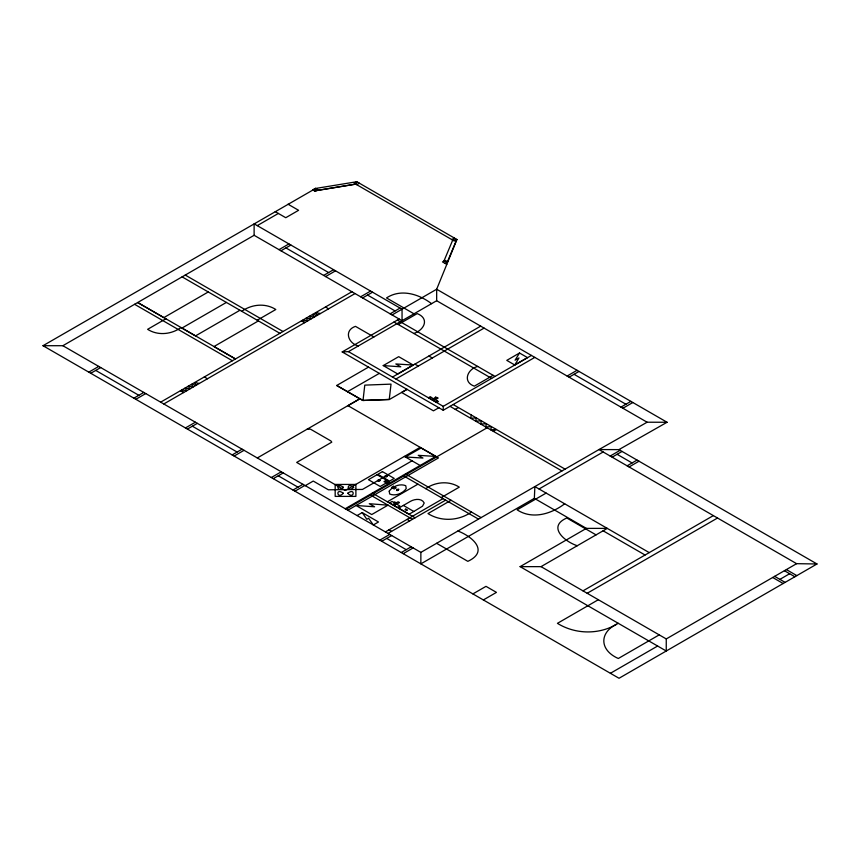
<?xml version="1.0" encoding="UTF-8"?>
<svg xmlns="http://www.w3.org/2000/svg" width="860" height="860" viewBox="0 0 860 860"><rect width="100%" height="100%" fill="white"/><g stroke="black" fill="none" stroke-linecap="round" stroke-linejoin="round"><path stroke-width="1.29" d="M392.074 314.943L436.665 289.239L667.059 422.26L647.107 422.217L598.968 449.565L420.862 552.389L420.862 563.87L534.35 498.348L534.866 486.577L649.246 552.614M399.18 319.038L342.194 351.933L443.222 410.263L443.233 406.339L531.415 355.427M363.017 400.459L364.78 385.129L391.02 384.13L389.257 399.448L363.017 400.459L360.007 398.728L347.977 405.673M471.323 415.014L470.689 418.272L476.332 417.906L475.709 421.174L481.353 420.809L480.729 424.066L486.373 423.7L485.739 426.969L491.393 426.603L490.759 429.86L496.413 429.495L493.274 431.312M456.918 239.51L454.306 241.026L354.212 183.234L356.825 181.729L355.739 184.115L316.276 190.565L315.276 188.512L356.825 181.729L456.918 239.51L436.665 289.239L436.665 300.721L647.107 422.217M514.774 364.995L518.978 357.943L515.086 360.19L519.526 353.008L527.524 357.631L514.774 364.995L506.776 360.372L519.526 353.008M433.021 400.287L437.654 398.449L437.869 397.718L435.504 397.212L432.311 399.889M618.308 623.339C598.99 631.788 599.001 650.031 618.318 658.491L659.212 634.874M413.821 511.474L422.507 506.196L424.216 503.003C421.755 497.951 414.509 498.972 410.403 501.38L398.664 508.152L409.123 514.194L413.821 511.474L403.372 505.433M817 563.977L796.607 563.676L598.968 449.565L618.92 449.619L817 563.977L619.028 678.271L43 345.709L315.642 188.447M315.373 191.307L317.985 189.802L315.459 188.34L312.846 189.856L315.373 191.307L313.029 189.952M257.258 225.632L278.361 213.441M43 345.709L62.877 345.709L254.119 235.296L402.05 320.694L402.05 309.224L254.119 223.815L254.119 235.296M356.739 184.696L359.351 183.18M279.005 249.658L288.938 243.917M208.26 291.97L163.83 317.619L137.686 302.526L235.522 358.932M280.962 250.787L290.906 245.057M165.926 318.759L147.619 329.326C157.885 335.905 171.398 334.475 181.084 327.51M88.806 372.154L98.749 366.414M90.773 373.283L100.706 367.553M226.384 302.43L181.954 328.079L195.51 335.905L239.94 310.256M241.767 311.309C251.625 304.236 265.364 302.806 275.802 309.503L257.215 320.232M323.639 275.426L333.583 269.696M325.607 276.565L335.54 270.825M258.398 320.909L213.968 346.558L235.457 358.975M133.87 398.169L143.803 392.429M135.826 399.298L145.77 393.568M160.648 402.158L351.901 291.744M163.787 403.974L355.04 293.561M451.779 239.564L454.392 238.059M360.652 296.797L370.596 291.067M362.619 297.936L372.552 292.196M444.996 263.364L447.608 261.859L445.082 260.397L442.47 261.902L446.791 264.375M185.448 427.947L195.381 422.206M187.405 429.075L197.338 423.346M390.117 313.814L400.05 308.073M342.194 351.933L348.472 351.632L436.665 300.721M398.298 324.51L417.207 313.588C429.935 318.673 424.098 330.143 413.81 333.465M406.984 389.344L389.408 399.491L362.823 400.459L336.712 385.484L368.499 367.123M383.238 365.586L398.696 356.663L413.208 365.048L397.761 373.971L383.238 365.586L400.771 366.812L395.826 363.963L413.208 365.048M232.157 454.918L242.09 449.178M234.113 456.047L244.057 450.307M347.462 391.687L379.335 373.369M392.504 377.056L480.697 326.133M257.301 457.961L359.856 398.75L336.712 385.484M395.901 379.013L484.094 328.101M407.017 389.365L401.631 392.472L433.451 410.844L438.847 407.737M271.33 477.536L281.274 471.796M273.286 478.665L283.23 472.925M477.741 366.446C467.517 368.854 462.175 381.99 474.344 386.161L493.113 375.325M429.377 398.191L431 397.288M435.945 401.986L437.536 401.061M292.991 490.039L302.935 484.309M294.958 491.167L304.892 485.438M305.279 485.663L313.244 481.062L328.38 489.802L362.479 489.437L412.037 460.82M443.222 410.263L534.823 357.384M455.252 409.36L458.391 407.554M307.041 429.248L310.46 429.151L330.95 440.976L331.767 442.169L296.689 462.433L345.29 490.49L420.099 447.361L435.784 456.413L418.239 455.338L422.948 458.058L405.372 456.972L421.142 447.963M567.127 376.035L577.06 370.294M569.083 377.175L579.027 371.434M345.225 508.722L435.837 456.402M346.075 509.206L487.136 427.764M347.838 510.227L438.46 457.918L347.924 405.64M357.072 515.559L362.21 512.592L378.475 521.988L373.337 524.955L368.585 518.268L366.833 519.279L362.232 512.614M387.419 501.767L417.938 484.148M425.721 488.641C435.493 481.74 449.038 480.589 459.294 487.136L441.202 497.585M385.398 531.91L443.029 498.639M388.01 533.426L445.641 500.144M379.798 540.155L389.731 534.415M451.059 500.251L427.99 513.571C441.234 521.977 458.756 520.88 471.506 512.055M381.754 541.284L391.698 535.554M620.952 407.113L630.885 401.373M622.909 408.242L632.853 402.512M401.244 552.539L411.188 546.809M403.211 553.668L413.144 547.938M539.048 488.985L603.15 451.984M546.132 493.081L517.129 509.829C532.222 519.838 551.357 513.979 564.687 503.788M610.17 456.047L620.114 450.307M612.137 457.176L622.07 451.435M627.112 465.819L637.056 460.089M629.079 466.958L639.012 461.218M472.903 593.905L485.997 586.348L496.446 592.379L483.352 599.947M520.117 566.643L586.38 528.384L607.3 528.384L541.037 566.643L520.117 566.643L666.253 651.009L666.253 638.937L541.037 566.643M582.994 590.863L713.349 515.602M587.176 593.282L717.53 518.021M598.323 599.721L557.43 623.339C575.179 634.347 598.42 634.874 616.523 624.371M666.253 638.937L796.607 563.676M610.407 673.294L657.62 646.032M779.891 579.371L789.652 573.728M618.92 449.619L667.059 422.26M316.684 190.554L355.739 184.115M320.436 313.535L315.717 312.631L317.265 315.362L312.546 314.459L314.094 317.19L309.374 316.297L310.922 319.028L306.203 318.125L307.751 320.855L303.032 319.963L304.58 322.683L301.441 320.877M199.337 383.452L194.618 382.55L196.177 385.269L191.468 384.366L193.027 387.086L188.308 386.194L189.877 388.913L185.158 388.01L186.717 390.73L182.008 389.827L183.567 392.558L180.428 390.741M288.057 204.218L298.592 210.302L285.756 217.709L275.221 211.635M574.05 374.304L625.919 404.243M431.548 303.677C418.927 294.034 400.814 288.455 386.516 297.936L413.993 313.803M285.939 247.927L328.606 272.566M367.585 295.066L395.084 310.944M397.395 320.06L495.037 376.433M393.998 322.027L491.63 378.389M617.104 454.306L632.089 462.959M428.914 356.029L432.311 357.996M786.373 569.578L796.833 575.62M784.417 570.717L794.876 576.748M325.478 306.998L328.617 308.815M373.863 336.969L355.481 326.359C343.613 330.358 348.149 343.43 358.362 345.924M414.907 364.124L418.304 366.081M774.656 576.351L785.115 582.381M772.699 577.479L783.159 583.521M453.166 404.533L565.074 469.141M437.589 398.47L435.472 397.245L437.6 398.449M450.027 406.339L561.935 470.947M434.397 398.675L435.106 399.083M433.902 398.965L430.108 396.772L428.517 397.696L436.783 402.469L438.374 401.545L434.612 399.373M348.472 351.632L443.233 406.339M185.244 275.06L283.026 331.508M182.105 276.866L279.887 333.315M603.107 530.803L645.064 555.022M534.35 498.348L586.38 528.384M596.055 534.877L566.804 517.989C546.863 526.696 564.805 541.757 577.264 545.724M404.404 456.413L420.099 465.475M134.601 304.3L232.383 360.748M405.469 473.935L481.116 517.612M402.856 475.451L478.504 519.117M204.314 376.949L207.453 378.765M457.918 531.007C472.226 536.447 489.523 551.185 467.851 561.343L436.611 543.305M372.305 493.081L415.09 517.784M369.692 494.597L412.477 519.289M407.102 519.375L409.715 520.891M388.967 529.857L391.579 531.362M62.877 345.709L420.862 552.389M95.739 370.423L138.836 395.299M192.371 426.216L237.124 452.048M278.264 475.795L297.969 487.168M386.731 538.424L406.221 549.669M396.019 504.283C392.16 508.034 394.407 497.424 396.019 504.283M343.312 493.231C336.98 500.144 335.25 487.136 343.312 493.231M343.312 487.254C336.98 494.167 335.25 481.148 343.312 487.254M347.752 493.231C354.094 500.144 355.825 487.125 347.752 493.231M353.664 487.254C347.332 494.167 345.602 481.148 353.664 487.254M389.214 491.167L389.677 494.016C395.331 496.392 402.792 493.5 406.232 488.555L405.769 485.717C400.115 483.331 392.654 486.233 389.214 491.167M452.715 240.101L443.878 261.203L447.469 261.698L456.8 239.446L452.715 240.101M380.045 480.525L378.755 481.277L377.454 480.525L378.755 479.783L380.045 480.525M387.279 476.354L385.979 477.106L384.689 476.354L385.979 475.612L387.279 476.354M379.496 480.525L378.013 480.525L379.496 480.525M386.721 476.354L385.237 476.354L386.721 476.354M398.459 489.748L396.998 490.211L398.459 489.748M396.847 489.598C395.858 492.694 401.749 487.555 396.847 489.598M399.416 502.519L396.772 504.186L399.911 506.002L397.427 507.432L389.58 502.906L392.063 501.477L395.492 503.154L398.159 501.788L399.416 502.519M436.493 401.212L436.493 401.212M377.067 474.709L368.435 479.687L380.206 486.481L388.827 481.503L377.067 474.709M382.453 471.635L377.798 474.322L389.558 481.116L394.224 478.418L382.453 471.635M385.57 480.697L384.001 481.6L387.666 483.718L389.236 482.815L385.57 480.697M393.536 486.298L391.547 487.448L394.235 488.996L396.223 487.846L393.536 486.298M388 505.164L371.735 514.549L356.04 505.497L374.605 506.787L369.273 503.713L387.967 505.175M405.812 509.098L405.017 509.561L406.673 510.517L407.468 510.066L405.812 509.098M355.889 484.438L335.174 484.438L335.174 496.392L355.889 496.392L355.889 484.438"/></g></svg>
